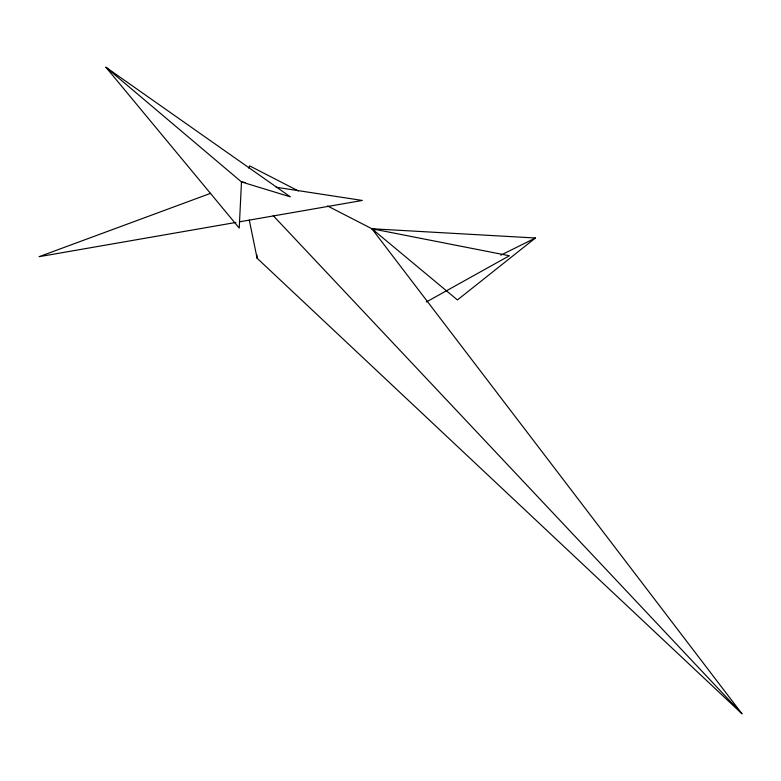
<?xml version="1.0" encoding="UTF-8"?>
<svg xmlns="http://www.w3.org/2000/svg" width="781" height="781" viewBox="0 0 781 781"><rect width="100%" height="100%" fill="white"/><g stroke="black" fill="none" stroke-linecap="round" stroke-linejoin="round"><path stroke-width="1.17" d="M248.602 168.042L249.695 165.914L298.362 190.935M249.285 220.076L257.095 258.218L741.95 713.736L371.893 228.755L535.405 238L457.441 299.953L371.893 228.755L327.551 205.959M426.328 301.983L509.378 255.758L371.893 228.755L375.349 229.926M500.816 255.172L535.405 238M210.597 193.337L39.05 256.695L235.94 222.439M239.542 221.814L362.325 200.453L276.171 187.255M245.058 182.481L241.475 181.934L105.923 67.264L239.23 228.081L241.475 181.934L290.386 196.861L105.923 67.264M273.223 215.673L741.95 713.736M256.812 254.577L257.095 258.218"/></g></svg>
